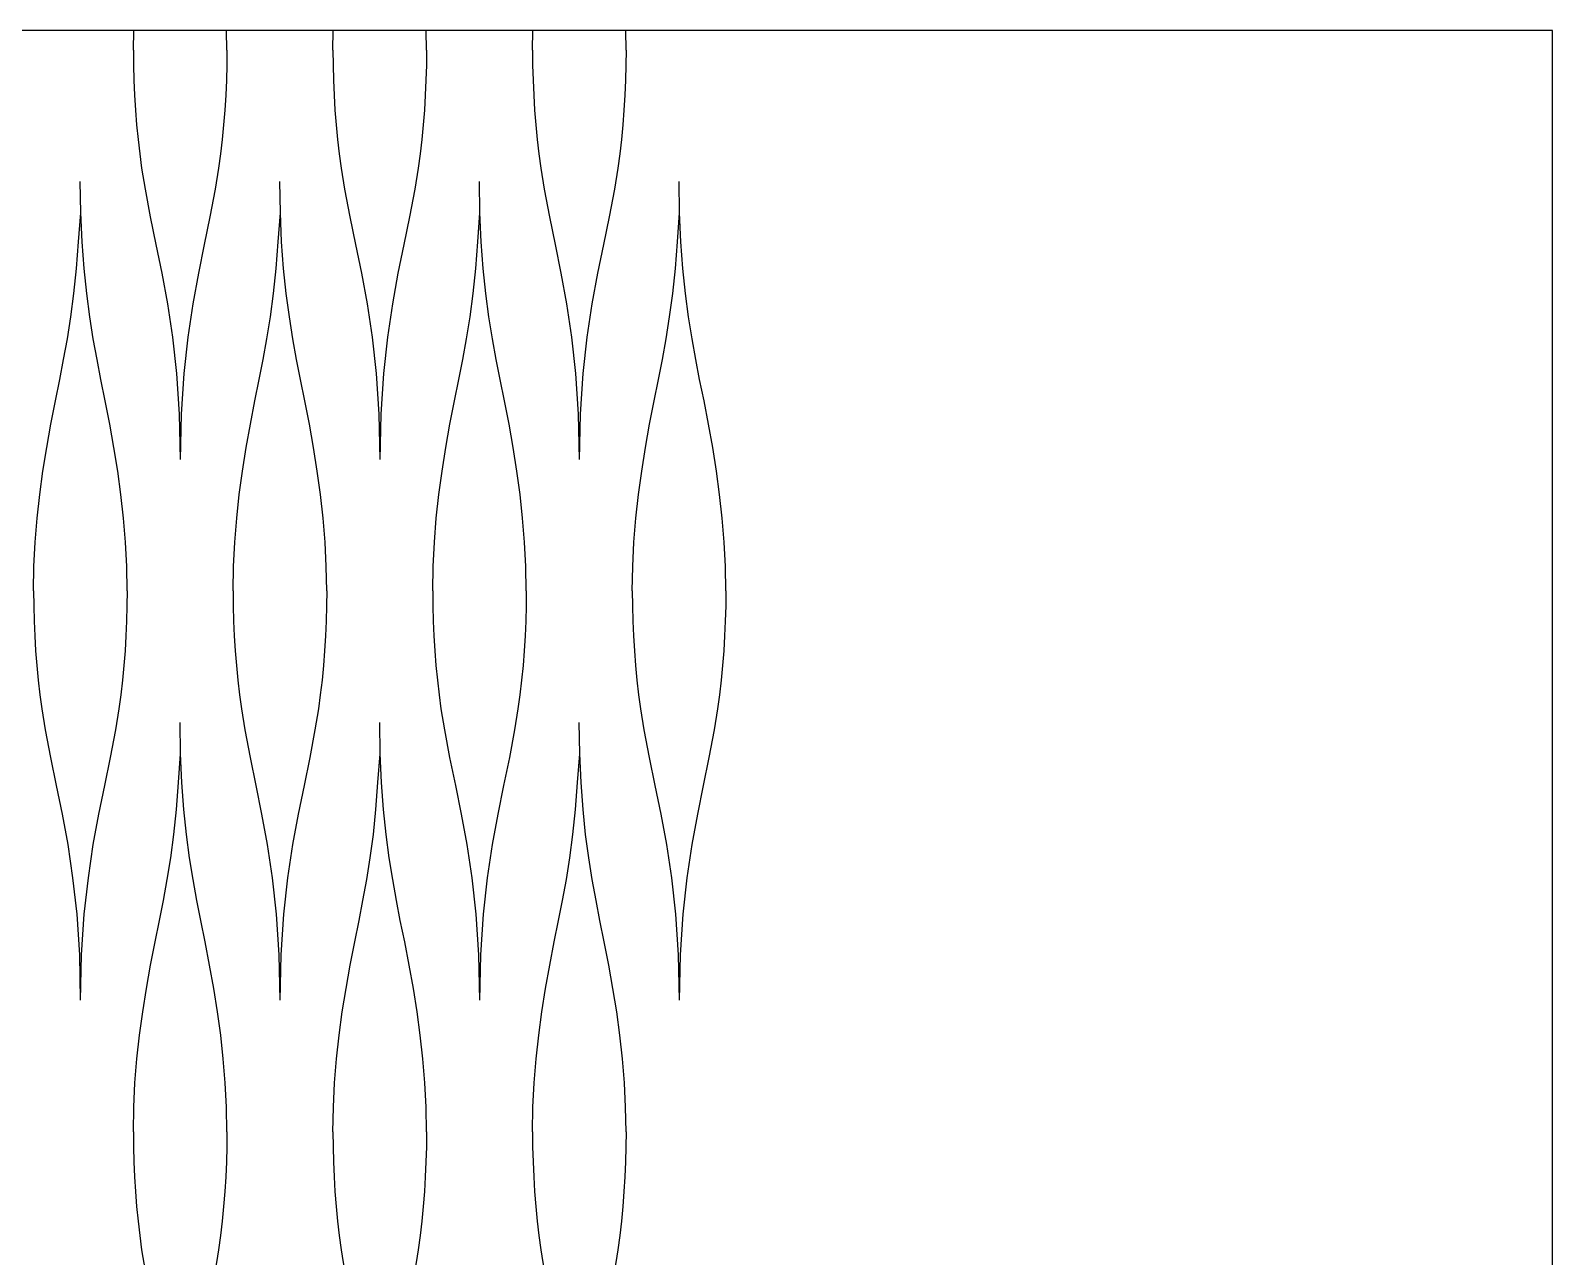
# Model space of a CAD drawing. Header units: millimetres. Extents: x 2967 to 3312, y 1779 to 1941.
# Drawn here: x 3275.23 to 3311.84, y 1911.91 to 1941.38 of the extents above; entities that cross this region are included whole.
import ezdxf

# ---------------------------------------------------------------- set-up
doc = ezdxf.new("R2010")
doc.units = ezdxf.units.MM

msp = doc.modelspace()

# ---------------------------------------------------------------- linework, layer by layer
for p, q in [((3277.718, 1941.38), (3275.151, 1941.38)), ((3277.71, 1940.906), (3277.718, 1941.38)), ((3279.959, 1940.906), (3279.951, 1941.38)), ((3282.517, 1941.38), (3279.951, 1941.38)), ((3282.509, 1940.906), (3282.517, 1941.38)), ((3284.759, 1940.906), (3284.751, 1941.38)), ((3287.317, 1941.38), (3284.751, 1941.38)), ((3287.309, 1940.906), (3287.317, 1941.38)), ((3289.559, 1940.906), (3289.551, 1941.38)), ((3292.117, 1941.38), (3289.551, 1941.38)), ((3277.71, 1940.906), (3277.713, 1940.545)), ((3279.959, 1940.906), (3279.956, 1940.545)), ((3282.509, 1940.906), (3282.512, 1940.545)), ((3284.759, 1940.906), (3284.756, 1940.545)), ((3287.309, 1940.906), (3287.312, 1940.545)), ((3289.559, 1940.906), (3289.556, 1940.545)), ((3277.713, 1940.545), (3277.722, 1940.184)), ((3279.956, 1940.545), (3279.947, 1940.184)), ((3282.512, 1940.545), (3282.522, 1940.184)), ((3284.756, 1940.545), (3284.747, 1940.184)), ((3287.312, 1940.545), (3287.321, 1940.184)), ((3289.556, 1940.545), (3289.546, 1940.184)), ((3277.722, 1940.184), (3277.738, 1939.824)), ((3279.947, 1940.184), (3279.931, 1939.824)), ((3282.522, 1940.184), (3282.537, 1939.824)), ((3284.747, 1940.184), (3284.731, 1939.824)), ((3287.321, 1940.184), (3287.337, 1939.824)), ((3289.546, 1940.184), (3289.531, 1939.824)), ((3277.738, 1939.824), (3277.76, 1939.467)), ((3279.931, 1939.824), (3279.91, 1939.467)), ((3282.537, 1939.824), (3282.559, 1939.467)), ((3284.731, 1939.824), (3284.709, 1939.467)), ((3287.337, 1939.824), (3287.359, 1939.467)), ((3289.531, 1939.824), (3289.509, 1939.467)), ((3277.76, 1939.467), (3277.788, 1939.112)), ((3279.91, 1939.467), (3279.881, 1939.112)), ((3282.559, 1939.467), (3282.587, 1939.112)), ((3284.709, 1939.467), (3284.681, 1939.112)), ((3287.359, 1939.467), (3287.387, 1939.112)), ((3289.509, 1939.467), (3289.481, 1939.112)), ((3277.788, 1939.112), (3277.822, 1938.76)), ((3279.881, 1939.112), (3279.847, 1938.76)), ((3282.587, 1939.112), (3282.622, 1938.76)), ((3284.681, 1939.112), (3284.647, 1938.76)), ((3287.387, 1939.112), (3287.421, 1938.76)), ((3289.481, 1939.112), (3289.447, 1938.76)), ((3277.822, 1938.76), (3277.862, 1938.413)), ((3279.847, 1938.76), (3279.807, 1938.413)), ((3282.622, 1938.76), (3282.662, 1938.413)), ((3284.647, 1938.76), (3284.606, 1938.413)), ((3287.421, 1938.76), (3287.462, 1938.413)), ((3289.447, 1938.76), (3289.406, 1938.413)), ((3277.862, 1938.413), (3277.909, 1938.07)), ((3279.807, 1938.413), (3279.76, 1938.07)), ((3282.662, 1938.413), (3282.709, 1938.07)), ((3284.606, 1938.413), (3284.56, 1938.07)), ((3287.462, 1938.413), (3287.508, 1938.07)), ((3289.406, 1938.413), (3289.359, 1938.07)), ((3277.909, 1938.07), (3277.991, 1937.565)), ((3279.76, 1938.07), (3279.678, 1937.565)), ((3282.709, 1938.07), (3282.79, 1937.565)), ((3284.56, 1938.07), (3284.478, 1937.565)), ((3287.508, 1938.07), (3287.59, 1937.565)), ((3289.359, 1938.07), (3289.278, 1937.565)), ((3276.445, 1936.994), (3276.434, 1937.745)), ((3277.991, 1937.565), (3278.117, 1936.902)), ((3279.678, 1937.565), (3279.552, 1936.902)), ((3281.245, 1936.994), (3281.234, 1937.745)), ((3282.79, 1937.565), (3282.916, 1936.902)), ((3284.478, 1937.565), (3284.352, 1936.902)), ((3286.045, 1936.994), (3286.034, 1937.745)), ((3287.59, 1937.565), (3287.716, 1936.902)), ((3289.278, 1937.565), (3289.152, 1936.902)), ((3290.844, 1936.994), (3290.834, 1937.745)), ((3276.393, 1936.299), (3276.445, 1936.994)), ((3276.476, 1936.299), (3276.445, 1936.994)), ((3278.117, 1936.902), (3278.254, 1936.234)), ((3279.552, 1936.902), (3279.415, 1936.234)), ((3281.192, 1936.299), (3281.245, 1936.994)), ((3281.276, 1936.299), (3281.245, 1936.994)), ((3282.916, 1936.902), (3283.054, 1936.234)), ((3284.352, 1936.902), (3284.214, 1936.234)), ((3285.992, 1936.299), (3286.045, 1936.994)), ((3286.076, 1936.299), (3286.045, 1936.994)), ((3287.716, 1936.902), (3287.854, 1936.234)), ((3289.152, 1936.902), (3289.014, 1936.234)), ((3290.792, 1936.299), (3290.844, 1936.994)), ((3290.875, 1936.299), (3290.844, 1936.994)), ((3276.344, 1935.654), (3276.393, 1936.299)), ((3276.525, 1935.654), (3276.476, 1936.299)), ((3278.254, 1936.234), (3278.395, 1935.542)), ((3279.415, 1936.234), (3279.274, 1935.542)), ((3281.144, 1935.654), (3281.192, 1936.299)), ((3281.324, 1935.654), (3281.276, 1936.299)), ((3283.054, 1936.234), (3283.195, 1935.542)), ((3284.214, 1936.234), (3284.074, 1935.542)), ((3285.944, 1935.654), (3285.992, 1936.299)), ((3286.124, 1935.654), (3286.076, 1936.299)), ((3287.854, 1936.234), (3287.994, 1935.542)), ((3289.014, 1936.234), (3288.873, 1935.542)), ((3290.744, 1935.654), (3290.792, 1936.299)), ((3290.924, 1935.654), (3290.875, 1936.299)), ((3276.282, 1935.055), (3276.344, 1935.654)), ((3276.587, 1935.055), (3276.525, 1935.654)), ((3278.395, 1935.542), (3278.53, 1934.808)), ((3279.274, 1935.542), (3279.139, 1934.808)), ((3281.081, 1935.055), (3281.144, 1935.654)), ((3281.387, 1935.055), (3281.324, 1935.654)), ((3283.195, 1935.542), (3283.329, 1934.808)), ((3284.074, 1935.542), (3283.939, 1934.808)), ((3285.881, 1935.055), (3285.944, 1935.654)), ((3286.187, 1935.055), (3286.124, 1935.654)), ((3287.994, 1935.542), (3288.129, 1934.808)), ((3288.873, 1935.542), (3288.739, 1934.808)), ((3290.681, 1935.055), (3290.744, 1935.654)), ((3290.986, 1935.055), (3290.924, 1935.654)), ((3276.207, 1934.494), (3276.282, 1935.055)), ((3276.662, 1934.494), (3276.587, 1935.055)), ((3281.007, 1934.494), (3281.081, 1935.055)), ((3281.462, 1934.494), (3281.387, 1935.055)), ((3285.806, 1934.494), (3285.881, 1935.055)), ((3286.261, 1934.494), (3286.187, 1935.055)), ((3290.606, 1934.494), (3290.681, 1935.055)), ((3291.061, 1934.494), (3290.986, 1935.055)), ((3278.53, 1934.808), (3278.65, 1934.011)), ((3279.139, 1934.808), (3279.019, 1934.011)), ((3283.329, 1934.808), (3283.45, 1934.011)), ((3283.939, 1934.808), (3283.819, 1934.011)), ((3288.129, 1934.808), (3288.249, 1934.011)), ((3288.739, 1934.808), (3288.618, 1934.011)), ((3276.123, 1933.967), (3276.207, 1934.494)), ((3276.746, 1933.967), (3276.662, 1934.494)), ((3280.923, 1933.967), (3281.007, 1934.494)), ((3281.546, 1933.967), (3281.462, 1934.494)), ((3285.723, 1933.967), (3285.806, 1934.494)), ((3286.345, 1933.967), (3286.261, 1934.494)), ((3290.522, 1933.967), (3290.606, 1934.494)), ((3291.145, 1933.967), (3291.061, 1934.494)), ((3276.033, 1933.467), (3276.123, 1933.967)), ((3276.836, 1933.467), (3276.746, 1933.967)), ((3278.65, 1934.011), (3278.747, 1933.135)), ((3279.019, 1934.011), (3278.922, 1933.135)), ((3280.832, 1933.467), (3280.923, 1933.967)), ((3281.636, 1933.467), (3281.546, 1933.967)), ((3283.45, 1934.011), (3283.546, 1933.135)), ((3283.819, 1934.011), (3283.722, 1933.135)), ((3285.632, 1933.467), (3285.723, 1933.967)), ((3286.436, 1933.467), (3286.345, 1933.967)), ((3288.249, 1934.011), (3288.346, 1933.135)), ((3288.618, 1934.011), (3288.522, 1933.135)), ((3290.432, 1933.467), (3290.522, 1933.967)), ((3291.235, 1933.467), (3291.145, 1933.967)), ((3275.939, 1932.989), (3276.033, 1933.467)), ((3276.93, 1932.989), (3276.836, 1933.467)), ((3280.738, 1932.989), (3280.832, 1933.467)), ((3281.73, 1932.989), (3281.636, 1933.467)), ((3285.538, 1932.989), (3285.632, 1933.467)), ((3286.53, 1932.989), (3286.436, 1933.467)), ((3290.338, 1932.989), (3290.432, 1933.467)), ((3291.329, 1932.989), (3291.235, 1933.467)), ((3275.834, 1932.475), (3275.939, 1932.989)), ((3277.035, 1932.475), (3276.93, 1932.989)), ((3278.747, 1933.135), (3278.811, 1932.16)), ((3278.922, 1933.135), (3278.858, 1932.16)), ((3280.633, 1932.475), (3280.738, 1932.989)), ((3281.835, 1932.475), (3281.73, 1932.989)), ((3283.546, 1933.135), (3283.611, 1932.16)), ((3283.722, 1933.135), (3283.658, 1932.16)), ((3285.433, 1932.475), (3285.538, 1932.989)), ((3286.635, 1932.475), (3286.53, 1932.989)), ((3288.346, 1933.135), (3288.41, 1932.16)), ((3288.522, 1933.135), (3288.457, 1932.16)), ((3290.233, 1932.475), (3290.338, 1932.989)), ((3291.434, 1932.475), (3291.329, 1932.989)), ((3275.725, 1931.913), (3275.834, 1932.475)), ((3277.144, 1931.913), (3277.035, 1932.475)), ((3280.524, 1931.913), (3280.633, 1932.475)), ((3281.944, 1931.913), (3281.835, 1932.475)), ((3285.324, 1931.913), (3285.433, 1932.475)), ((3286.744, 1931.913), (3286.635, 1932.475)), ((3290.124, 1931.913), (3290.233, 1932.475)), ((3291.543, 1931.913), (3291.434, 1932.475)), ((3278.811, 1932.16), (3278.834, 1931.068)), ((3278.858, 1932.16), (3278.834, 1931.068)), ((3283.611, 1932.16), (3283.634, 1931.068)), ((3283.658, 1932.16), (3283.634, 1931.068)), ((3288.41, 1932.16), (3288.434, 1931.068)), ((3288.457, 1932.16), (3288.434, 1931.068)), ((3275.625, 1931.352), (3275.725, 1931.913)), ((3277.244, 1931.352), (3277.144, 1931.913)), ((3280.424, 1931.352), (3280.524, 1931.913)), ((3282.044, 1931.352), (3281.944, 1931.913)), ((3285.224, 1931.352), (3285.324, 1931.913)), ((3286.844, 1931.352), (3286.744, 1931.913)), ((3290.024, 1931.352), (3290.124, 1931.913)), ((3291.643, 1931.352), (3291.543, 1931.913)), ((3275.536, 1930.79), (3275.625, 1931.352)), ((3277.333, 1930.79), (3277.244, 1931.352)), ((3280.335, 1930.79), (3280.424, 1931.352)), ((3282.133, 1930.79), (3282.044, 1931.352)), ((3285.135, 1930.79), (3285.224, 1931.352)), ((3286.933, 1930.79), (3286.844, 1931.352)), ((3289.935, 1930.79), (3290.024, 1931.352)), ((3291.732, 1930.79), (3291.643, 1931.352)), ((3275.459, 1930.225), (3275.536, 1930.79)), ((3277.41, 1930.225), (3277.333, 1930.79)), ((3280.258, 1930.225), (3280.335, 1930.79)), ((3282.21, 1930.225), (3282.133, 1930.79)), ((3285.058, 1930.225), (3285.135, 1930.79)), ((3287.01, 1930.225), (3286.933, 1930.79)), ((3289.858, 1930.225), (3289.935, 1930.79)), ((3291.809, 1930.225), (3291.732, 1930.79)), ((3275.396, 1929.656), (3275.459, 1930.225)), ((3277.473, 1929.656), (3277.41, 1930.225)), ((3280.196, 1929.656), (3280.258, 1930.225)), ((3282.273, 1929.656), (3282.21, 1930.225)), ((3284.995, 1929.656), (3285.058, 1930.225)), ((3287.072, 1929.656), (3287.01, 1930.225)), ((3289.795, 1929.656), (3289.858, 1930.225)), ((3291.872, 1929.656), (3291.809, 1930.225)), ((3275.349, 1929.081), (3275.396, 1929.656)), ((3277.52, 1929.081), (3277.473, 1929.656)), ((3280.149, 1929.081), (3280.196, 1929.656)), ((3282.319, 1929.081), (3282.273, 1929.656)), ((3284.949, 1929.081), (3284.995, 1929.656)), ((3287.119, 1929.081), (3287.072, 1929.656)), ((3289.748, 1929.081), (3289.795, 1929.656)), ((3291.919, 1929.081), (3291.872, 1929.656)), ((3275.32, 1928.498), (3275.349, 1929.081)), ((3277.549, 1928.498), (3277.52, 1929.081)), ((3280.12, 1928.498), (3280.149, 1929.081)), ((3282.349, 1928.498), (3282.319, 1929.081)), ((3284.919, 1928.498), (3284.949, 1929.081)), ((3287.149, 1928.498), (3287.119, 1929.081)), ((3289.719, 1928.498), (3289.748, 1929.081)), ((3291.948, 1928.498), (3291.919, 1929.081)), ((3275.31, 1927.906), (3275.32, 1928.498)), ((3277.559, 1927.906), (3277.549, 1928.498)), ((3280.109, 1927.906), (3280.12, 1928.498)), ((3282.359, 1927.906), (3282.349, 1928.498)), ((3284.909, 1927.906), (3284.919, 1928.498)), ((3287.159, 1927.906), (3287.149, 1928.498)), ((3289.709, 1927.906), (3289.719, 1928.498)), ((3291.958, 1927.906), (3291.948, 1928.498)), ((3275.31, 1927.906), (3275.313, 1927.545)), ((3277.559, 1927.906), (3277.556, 1927.545)), ((3280.109, 1927.906), (3280.112, 1927.545)), ((3282.359, 1927.906), (3282.356, 1927.545)), ((3284.909, 1927.906), (3284.912, 1927.545)), ((3287.159, 1927.906), (3287.156, 1927.545)), ((3289.709, 1927.906), (3289.712, 1927.545)), ((3291.958, 1927.906), (3291.955, 1927.545)), ((3275.313, 1927.545), (3275.322, 1927.184)), ((3277.556, 1927.545), (3277.547, 1927.184)), ((3280.112, 1927.545), (3280.122, 1927.184)), ((3282.356, 1927.545), (3282.347, 1927.184)), ((3284.912, 1927.545), (3284.921, 1927.184)), ((3287.156, 1927.545), (3287.146, 1927.184)), ((3289.712, 1927.545), (3289.721, 1927.184)), ((3291.955, 1927.545), (3291.946, 1927.184)), ((3275.322, 1927.184), (3275.338, 1926.824)), ((3277.547, 1927.184), (3277.531, 1926.824)), ((3280.122, 1927.184), (3280.137, 1926.824)), ((3282.347, 1927.184), (3282.331, 1926.824)), ((3284.921, 1927.184), (3284.937, 1926.824)), ((3287.146, 1927.184), (3287.131, 1926.824)), ((3289.721, 1927.184), (3289.737, 1926.824)), ((3291.946, 1927.184), (3291.93, 1926.824)), ((3275.338, 1926.824), (3275.36, 1926.467)), ((3277.531, 1926.824), (3277.51, 1926.467)), ((3280.137, 1926.824), (3280.159, 1926.467)), ((3282.331, 1926.824), (3282.309, 1926.467)), ((3284.937, 1926.824), (3284.959, 1926.467)), ((3287.131, 1926.824), (3287.109, 1926.467)), ((3289.737, 1926.824), (3289.759, 1926.467)), ((3291.93, 1926.824), (3291.909, 1926.467)), ((3275.36, 1926.467), (3275.388, 1926.112)), ((3277.51, 1926.467), (3277.481, 1926.112)), ((3280.159, 1926.467), (3280.187, 1926.112)), ((3282.309, 1926.467), (3282.281, 1926.112)), ((3284.959, 1926.467), (3284.987, 1926.112)), ((3287.109, 1926.467), (3287.081, 1926.112)), ((3289.759, 1926.467), (3289.787, 1926.112)), ((3291.909, 1926.467), (3291.881, 1926.112)), ((3275.388, 1926.112), (3275.422, 1925.76)), ((3277.481, 1926.112), (3277.447, 1925.76)), ((3280.187, 1926.112), (3280.222, 1925.76)), ((3282.281, 1926.112), (3282.247, 1925.76)), ((3284.987, 1926.112), (3285.021, 1925.76)), ((3287.081, 1926.112), (3287.047, 1925.76)), ((3289.787, 1926.112), (3289.821, 1925.76)), ((3291.881, 1926.112), (3291.846, 1925.76)), ((3275.422, 1925.76), (3275.462, 1925.413)), ((3277.447, 1925.76), (3277.407, 1925.413)), ((3280.222, 1925.76), (3280.262, 1925.413)), ((3282.247, 1925.76), (3282.206, 1925.413)), ((3285.021, 1925.76), (3285.062, 1925.413)), ((3287.047, 1925.76), (3287.006, 1925.413)), ((3289.821, 1925.76), (3289.861, 1925.413)), ((3291.846, 1925.76), (3291.806, 1925.413)), ((3275.462, 1925.413), (3275.509, 1925.07)), ((3277.407, 1925.413), (3277.36, 1925.07)), ((3280.262, 1925.413), (3280.309, 1925.07)), ((3282.206, 1925.413), (3282.16, 1925.07)), ((3285.062, 1925.413), (3285.108, 1925.07)), ((3287.006, 1925.413), (3286.959, 1925.07)), ((3289.861, 1925.413), (3289.908, 1925.07)), ((3291.806, 1925.413), (3291.759, 1925.07)), ((3275.509, 1925.07), (3275.591, 1924.565)), ((3277.36, 1925.07), (3277.278, 1924.565)), ((3278.845, 1923.994), (3278.834, 1924.745)), ((3280.309, 1925.07), (3280.39, 1924.565)), ((3282.16, 1925.07), (3282.078, 1924.565)), ((3283.645, 1923.994), (3283.634, 1924.745)), ((3285.108, 1925.07), (3285.19, 1924.565)), ((3286.959, 1925.07), (3286.878, 1924.565)), ((3288.445, 1923.994), (3288.434, 1924.745)), ((3289.908, 1925.07), (3289.99, 1924.565)), ((3291.759, 1925.07), (3291.678, 1924.565)), ((3275.591, 1924.565), (3275.717, 1923.902)), ((3277.278, 1924.565), (3277.152, 1923.902)), ((3280.39, 1924.565), (3280.516, 1923.902)), ((3282.078, 1924.565), (3281.952, 1923.902)), ((3285.19, 1924.565), (3285.316, 1923.902)), ((3286.878, 1924.565), (3286.752, 1923.902)), ((3289.99, 1924.565), (3290.116, 1923.902)), ((3291.678, 1924.565), (3291.552, 1923.902)), ((3275.717, 1923.902), (3275.854, 1923.234)), ((3277.152, 1923.902), (3277.015, 1923.234)), ((3278.793, 1923.299), (3278.845, 1923.994)), ((3278.876, 1923.299), (3278.845, 1923.994)), ((3280.516, 1923.902), (3280.654, 1923.234)), ((3281.952, 1923.902), (3281.814, 1923.234)), ((3283.592, 1923.299), (3283.645, 1923.994)), ((3283.676, 1923.299), (3283.645, 1923.994)), ((3285.316, 1923.902), (3285.454, 1923.234)), ((3286.752, 1923.902), (3286.614, 1923.234)), ((3288.392, 1923.299), (3288.445, 1923.994)), ((3288.476, 1923.299), (3288.445, 1923.994)), ((3290.116, 1923.902), (3290.253, 1923.234)), ((3291.552, 1923.902), (3291.414, 1923.234)), ((3278.744, 1922.654), (3278.793, 1923.299)), ((3278.925, 1922.654), (3278.876, 1923.299)), ((3283.544, 1922.654), (3283.592, 1923.299)), ((3283.724, 1922.654), (3283.676, 1923.299)), ((3288.344, 1922.654), (3288.392, 1923.299)), ((3288.524, 1922.654), (3288.476, 1923.299)), ((3275.854, 1923.234), (3275.995, 1922.542)), ((3277.015, 1923.234), (3276.874, 1922.542)), ((3280.654, 1923.234), (3280.795, 1922.542)), ((3281.814, 1923.234), (3281.674, 1922.542)), ((3285.454, 1923.234), (3285.594, 1922.542)), ((3286.614, 1923.234), (3286.473, 1922.542)), ((3290.253, 1923.234), (3290.394, 1922.542)), ((3291.414, 1923.234), (3291.273, 1922.542)), ((3278.682, 1922.055), (3278.744, 1922.654)), ((3278.987, 1922.055), (3278.925, 1922.654)), ((3283.481, 1922.055), (3283.544, 1922.654)), ((3283.787, 1922.055), (3283.724, 1922.654)), ((3288.281, 1922.055), (3288.344, 1922.654)), ((3288.587, 1922.055), (3288.524, 1922.654)), ((3275.995, 1922.542), (3276.13, 1921.808)), ((3276.874, 1922.542), (3276.739, 1921.808)), ((3280.795, 1922.542), (3280.929, 1921.808)), ((3281.674, 1922.542), (3281.539, 1921.808)), ((3285.594, 1922.542), (3285.729, 1921.808)), ((3286.473, 1922.542), (3286.339, 1921.808)), ((3290.394, 1922.542), (3290.529, 1921.808)), ((3291.273, 1922.542), (3291.138, 1921.808)), ((3278.607, 1921.494), (3278.682, 1922.055)), ((3279.062, 1921.494), (3278.987, 1922.055)), ((3283.407, 1921.494), (3283.481, 1922.055)), ((3283.862, 1921.494), (3283.787, 1922.055)), ((3288.206, 1921.494), (3288.281, 1922.055)), ((3288.661, 1921.494), (3288.587, 1922.055)), ((3276.13, 1921.808), (3276.25, 1921.011)), ((3276.739, 1921.808), (3276.619, 1921.011)), ((3278.523, 1920.967), (3278.607, 1921.494)), ((3279.146, 1920.967), (3279.062, 1921.494)), ((3280.929, 1921.808), (3281.05, 1921.011)), ((3281.539, 1921.808), (3281.419, 1921.011)), ((3283.323, 1920.967), (3283.407, 1921.494)), ((3283.946, 1920.967), (3283.862, 1921.494)), ((3285.729, 1921.808), (3285.849, 1921.011)), ((3286.339, 1921.808), (3286.218, 1921.011)), ((3288.123, 1920.967), (3288.206, 1921.494)), ((3288.745, 1920.967), (3288.661, 1921.494)), ((3290.529, 1921.808), (3290.649, 1921.011)), ((3291.138, 1921.808), (3291.018, 1921.011)), ((3276.25, 1921.011), (3276.347, 1920.135)), ((3276.619, 1921.011), (3276.522, 1920.135)), ((3278.433, 1920.467), (3278.523, 1920.967)), ((3279.236, 1920.467), (3279.146, 1920.967)), ((3281.05, 1921.011), (3281.146, 1920.135)), ((3281.419, 1921.011), (3281.322, 1920.135)), ((3283.232, 1920.467), (3283.323, 1920.967)), ((3284.036, 1920.467), (3283.946, 1920.967)), ((3285.849, 1921.011), (3285.946, 1920.135)), ((3286.218, 1921.011), (3286.122, 1920.135)), ((3288.032, 1920.467), (3288.123, 1920.967)), ((3288.836, 1920.467), (3288.745, 1920.967)), ((3290.649, 1921.011), (3290.746, 1920.135)), ((3291.018, 1921.011), (3290.921, 1920.135)), ((3278.339, 1919.989), (3278.433, 1920.467)), ((3279.33, 1919.989), (3279.236, 1920.467)), ((3283.138, 1919.989), (3283.232, 1920.467)), ((3284.13, 1919.989), (3284.036, 1920.467)), ((3287.938, 1919.989), (3288.032, 1920.467)), ((3288.93, 1919.989), (3288.836, 1920.467)), ((3276.347, 1920.135), (3276.411, 1919.16)), ((3276.522, 1920.135), (3276.458, 1919.16)), ((3278.234, 1919.475), (3278.339, 1919.989)), ((3279.435, 1919.475), (3279.33, 1919.989)), ((3281.146, 1920.135), (3281.211, 1919.16)), ((3281.322, 1920.135), (3281.258, 1919.16)), ((3283.033, 1919.475), (3283.138, 1919.989)), ((3284.235, 1919.475), (3284.13, 1919.989)), ((3285.946, 1920.135), (3286.01, 1919.16)), ((3286.122, 1920.135), (3286.057, 1919.16)), ((3287.833, 1919.475), (3287.938, 1919.989)), ((3289.035, 1919.475), (3288.93, 1919.989)), ((3290.746, 1920.135), (3290.81, 1919.16)), ((3290.921, 1920.135), (3290.857, 1919.16)), ((3278.125, 1918.913), (3278.234, 1919.475)), ((3279.544, 1918.913), (3279.435, 1919.475)), ((3282.924, 1918.913), (3283.033, 1919.475)), ((3284.344, 1918.913), (3284.235, 1919.475)), ((3287.724, 1918.913), (3287.833, 1919.475)), ((3289.144, 1918.913), (3289.035, 1919.475)), ((3276.411, 1919.16), (3276.434, 1918.068)), ((3276.458, 1919.16), (3276.434, 1918.068)), ((3278.025, 1918.352), (3278.125, 1918.913)), ((3279.644, 1918.352), (3279.544, 1918.913)), ((3281.211, 1919.16), (3281.234, 1918.068)), ((3281.258, 1919.16), (3281.234, 1918.068)), ((3282.824, 1918.352), (3282.924, 1918.913)), ((3284.444, 1918.352), (3284.344, 1918.913)), ((3286.01, 1919.16), (3286.034, 1918.068)), ((3286.057, 1919.16), (3286.034, 1918.068)), ((3287.624, 1918.352), (3287.724, 1918.913)), ((3289.244, 1918.352), (3289.144, 1918.913)), ((3290.81, 1919.16), (3290.834, 1918.068)), ((3290.857, 1919.16), (3290.834, 1918.068)), ((3277.936, 1917.79), (3278.025, 1918.352)), ((3279.733, 1917.79), (3279.644, 1918.352)), ((3282.735, 1917.79), (3282.824, 1918.352)), ((3284.533, 1917.79), (3284.444, 1918.352)), ((3287.535, 1917.79), (3287.624, 1918.352)), ((3289.333, 1917.79), (3289.244, 1918.352)), ((3277.859, 1917.225), (3277.936, 1917.79)), ((3279.81, 1917.225), (3279.733, 1917.79)), ((3282.658, 1917.225), (3282.735, 1917.79)), ((3284.61, 1917.225), (3284.533, 1917.79)), ((3287.458, 1917.225), (3287.535, 1917.79)), ((3289.41, 1917.225), (3289.333, 1917.79)), ((3277.796, 1916.656), (3277.859, 1917.225)), ((3279.873, 1916.656), (3279.81, 1917.225)), ((3282.596, 1916.656), (3282.658, 1917.225)), ((3284.673, 1916.656), (3284.61, 1917.225)), ((3287.395, 1916.656), (3287.458, 1917.225)), ((3289.472, 1916.656), (3289.41, 1917.225)), ((3277.749, 1916.081), (3277.796, 1916.656)), ((3279.92, 1916.081), (3279.873, 1916.656)), ((3282.549, 1916.081), (3282.596, 1916.656)), ((3284.719, 1916.081), (3284.673, 1916.656)), ((3287.349, 1916.081), (3287.395, 1916.656)), ((3289.519, 1916.081), (3289.472, 1916.656)), ((3277.72, 1915.498), (3277.749, 1916.081)), ((3279.949, 1915.498), (3279.92, 1916.081)), ((3282.52, 1915.498), (3282.549, 1916.081)), ((3284.749, 1915.498), (3284.719, 1916.081)), ((3287.319, 1915.498), (3287.349, 1916.081)), ((3289.549, 1915.498), (3289.519, 1916.081)), ((3277.71, 1914.906), (3277.72, 1915.498)), ((3279.959, 1914.906), (3279.949, 1915.498)), ((3282.509, 1914.906), (3282.52, 1915.498)), ((3284.759, 1914.906), (3284.749, 1915.498)), ((3287.309, 1914.906), (3287.319, 1915.498)), ((3289.559, 1914.906), (3289.549, 1915.498)), ((3277.71, 1914.906), (3277.713, 1914.545)), ((3279.959, 1914.906), (3279.956, 1914.545)), ((3282.509, 1914.906), (3282.512, 1914.545)), ((3284.759, 1914.906), (3284.756, 1914.545)), ((3287.309, 1914.906), (3287.312, 1914.545)), ((3289.559, 1914.906), (3289.556, 1914.545)), ((3277.713, 1914.545), (3277.722, 1914.184)), ((3279.956, 1914.545), (3279.947, 1914.184)), ((3282.512, 1914.545), (3282.522, 1914.184)), ((3284.756, 1914.545), (3284.747, 1914.184)), ((3287.312, 1914.545), (3287.321, 1914.184)), ((3289.556, 1914.545), (3289.546, 1914.184)), ((3277.722, 1914.184), (3277.738, 1913.824)), ((3279.947, 1914.184), (3279.931, 1913.824)), ((3282.522, 1914.184), (3282.537, 1913.824)), ((3284.747, 1914.184), (3284.731, 1913.824)), ((3287.321, 1914.184), (3287.337, 1913.824)), ((3289.546, 1914.184), (3289.531, 1913.824)), ((3277.738, 1913.824), (3277.76, 1913.467)), ((3279.931, 1913.824), (3279.91, 1913.467)), ((3282.537, 1913.824), (3282.559, 1913.467)), ((3284.731, 1913.824), (3284.709, 1913.467)), ((3287.337, 1913.824), (3287.359, 1913.467)), ((3289.531, 1913.824), (3289.509, 1913.467)), ((3277.76, 1913.467), (3277.788, 1913.112)), ((3279.91, 1913.467), (3279.881, 1913.112)), ((3282.559, 1913.467), (3282.587, 1913.112)), ((3284.709, 1913.467), (3284.681, 1913.112)), ((3287.359, 1913.467), (3287.387, 1913.112)), ((3289.509, 1913.467), (3289.481, 1913.112)), ((3277.788, 1913.112), (3277.822, 1912.76)), ((3279.881, 1913.112), (3279.847, 1912.76)), ((3282.587, 1913.112), (3282.622, 1912.76)), ((3284.681, 1913.112), (3284.647, 1912.76)), ((3287.387, 1913.112), (3287.421, 1912.76)), ((3289.481, 1913.112), (3289.447, 1912.76)), ((3277.822, 1912.76), (3277.862, 1912.413)), ((3279.847, 1912.76), (3279.807, 1912.413)), ((3282.622, 1912.76), (3282.662, 1912.413)), ((3284.647, 1912.76), (3284.606, 1912.413)), ((3287.421, 1912.76), (3287.462, 1912.413)), ((3289.447, 1912.76), (3289.406, 1912.413)), ((3277.862, 1912.413), (3277.909, 1912.07)), ((3279.807, 1912.413), (3279.76, 1912.07)), ((3282.662, 1912.413), (3282.709, 1912.07)), ((3284.606, 1912.413), (3284.56, 1912.07)), ((3287.462, 1912.413), (3287.508, 1912.07)), ((3289.406, 1912.413), (3289.359, 1912.07)), ((3277.909, 1912.07), (3277.991, 1911.565)), ((3279.76, 1912.07), (3279.678, 1911.565)), ((3282.709, 1912.07), (3282.79, 1911.565)), ((3284.56, 1912.07), (3284.478, 1911.565)), ((3287.508, 1912.07), (3287.59, 1911.565)), ((3289.359, 1912.07), (3289.278, 1911.565))]:
    msp.add_line(p, q)
msp.add_lwpolyline([(2967.148, 1871.38), (3311.841, 1871.38), (3311.841, 1941.38), (2967.148, 1941.38)], close=True)

doc.saveas('drawing.dxf')
